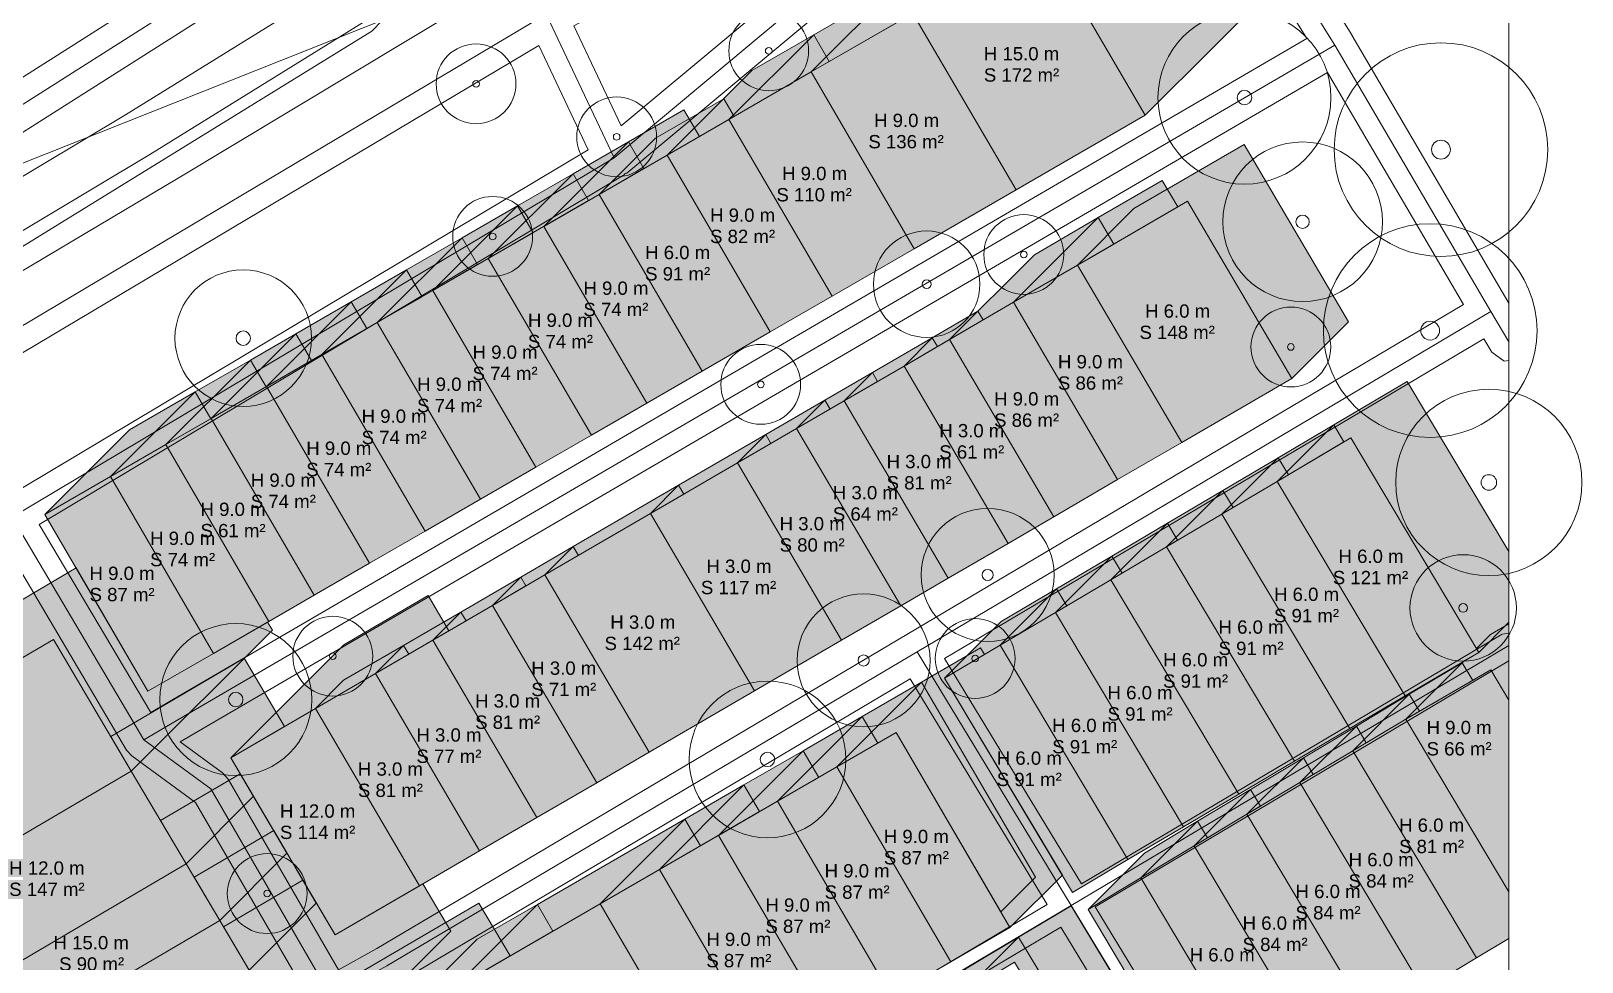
# Model space of a CAD drawing. Header units: metres. Extents: x -7 to 1019, y -7 to 1014.
# Drawn here: x 901.1 to 1017.7, y 524.9 to 594.9 of the extents above; entities that cross this region are included whole.
import ezdxf

# ---------------------------------------------------------------- set-up
doc = ezdxf.new("R2010")
doc.units = ezdxf.units.M
doc.header["$MEASUREMENT"] = 0
for name, color, linetype, lineweight, true_color in [('TPX_BUILDING_AREAS_TEXT', 7, 'CONTINUOUS', 0, 0x000000), ('TPX_BUILDING_HEIGHTS_TEXT', 7, 'CONTINUOUS', 0, 0x000000), ('TPX_BUILDINGS', 7, 'CONTINUOUS', 0, 0x000000), ('TPX_BUILDINGS_HATCH', 7, 'CONTINUOUS', 0, 0xf0f0f0), ('TPX_BUILDINGS_SHADOWS_HATCH', 7, 'CONTINUOUS', 0, 0x000000), ('TPX_BUILDINGS_SHADOWS_OUTLINES', 7, 'CONTINUOUS', 0, 0x000000), ('TPX_CONTOUR_LINES_5M', 7, 'CONTINUOUS', 0, 0x969696), ('TPX_FRAME_PROJECT', 7, 'CONTINUOUS', 0, 0x000000), ('TPX_ROADS_AXES', 7, 'CONTINUOUS', 0, 0x323232), ('TPX_ROADS_CONTOURS', 7, 'CONTINUOUS', 0, 0x646464), ('TPX_VEGETATION_TREES_INDIVIDUAL', 7, 'CONTINUOUS', 0, 0x136734)]:
    doc.layers.add(name, color=color, linetype=linetype, lineweight=lineweight, true_color=true_color)
doc.styles.add('TPX_TEXTE', font='arial.ttf')

# ---------------------------------------------------------------- blocks, each defined once
blk = doc.blocks.new('TREETR005_CR060')
at = {"layer": 'TPX_VEGETATION_TREES_INDIVIDUAL'}
for radius in [6, 0.5]:
    blk.add_circle((0, 0, 0.04), radius, dxfattribs=at)
blk = doc.blocks.new('TREETR006_CR070')
at = {"layer": 'TPX_VEGETATION_TREES_INDIVIDUAL'}
for radius in [7, 0.583]:
    blk.add_circle((0, 0, 0.04), radius, dxfattribs=at)
blk = doc.blocks.new('TREETR003_CR030')
at = {"layer": 'TPX_VEGETATION_TREES_INDIVIDUAL'}
for radius in [3, 0.25]:
    blk.add_circle((0, 0, 0.04), radius, dxfattribs=at)
blk = doc.blocks.new('TREETR005_CR051')
at = {"layer": 'TPX_VEGETATION_TREES_INDIVIDUAL'}
for radius in [5.13, 0.542]:
    blk.add_circle((0, 0, 0.04), radius, dxfattribs=at)
blk = doc.blocks.new('TREETR005_CR057')
at = {"layer": 'TPX_VEGETATION_TREES_INDIVIDUAL'}
for radius in [5.71, 0.542]:
    blk.add_circle((0, 0, 0.04), radius, dxfattribs=at)
blk = doc.blocks.new('TREETR005_CR059')
at = {"layer": 'TPX_VEGETATION_TREES_INDIVIDUAL'}
for radius in [5.89, 0.542]:
    blk.add_circle((0, 0, 0.04), radius, dxfattribs=at)
blk = doc.blocks.new('TREETR003_CR040')
at = {"layer": 'TPX_VEGETATION_TREES_INDIVIDUAL'}
for radius in [4, 0.333]:
    blk.add_circle((0, 0, 0.04), radius, dxfattribs=at)
blk = doc.blocks.new('TREETR004_CR050')
at = {"layer": 'TPX_VEGETATION_TREES_INDIVIDUAL'}
for radius in [5, 0.417]:
    blk.add_circle((0, 0, 0.04), radius, dxfattribs=at)
blk = doc.blocks.new('TREETR007_CR080')
at = {"layer": 'TPX_VEGETATION_TREES_INDIVIDUAL'}
for radius in [8.03, 0.708]:
    blk.add_circle((0, 0, 0.04), radius, dxfattribs=at)
blk = doc.blocks.new('TREETR005_CR065')
at = {"layer": 'TPX_VEGETATION_TREES_INDIVIDUAL'}
for radius in [6.5, 0.542]:
    blk.add_circle((0, 0, 0.04), radius, dxfattribs=at)

msp = doc.modelspace()

# ---------------------------------------------------------------- hatches: boundary and pattern name
at = {"layer": 'TPX_BUILDINGS_HATCH'}
for points in [[(977.08, 601.85), (967.37, 596.24), (975.12, 582.97), (984.83, 588.58), (977.08, 601.85)], [(967.37, 596.24), (959.73, 591.84), (967.47, 578.55), (975.12, 582.97), (967.37, 596.24)], [(959.73, 591.84), (953.54, 588.27), (961.29, 574.98), (967.47, 578.55), (959.73, 591.84)], [(953.54, 588.27), (948.9, 585.59), (956.65, 572.3), (961.29, 574.98), (953.54, 588.27)], [(948.9, 585.59), (943.78, 582.62), (951.53, 569.35), (956.65, 572.3), (948.9, 585.59)], [(943.78, 582.62), (939.62, 580.22), (947.36, 566.95), (951.53, 569.35), (943.78, 582.62)], [(988.02, 582.14), (979.74, 577.32), (987.57, 563.99), (995.85, 568.81), (988.02, 582.14)], [(939.62, 580.22), (935.45, 577.82), (943.2, 564.54), (947.36, 566.95), (939.62, 580.22)], [(935.45, 577.82), (931.29, 575.41), (939.02, 562.14), (943.2, 564.54), (935.45, 577.82)], [(979.74, 577.32), (974.93, 574.53), (982.75, 561.2), (987.57, 563.99), (979.74, 577.32)], [(931.29, 575.41), (927.11, 573.01), (934.86, 559.72), (939.02, 562.14), (931.29, 575.41)], [(974.93, 574.53), (970.13, 571.74), (977.96, 558.41), (982.75, 561.2), (974.93, 574.53)], [(927.11, 573.01), (922.95, 570.61), (930.7, 557.32), (934.86, 559.72), (927.11, 573.01)], [(970.13, 571.74), (966.7, 569.74), (974.53, 556.41), (977.96, 558.41), (970.13, 571.74)], [(922.95, 570.61), (918.79, 568.2), (926.53, 554.92), (930.7, 557.32), (922.95, 570.61)], [(966.7, 569.74), (962.19, 567.12), (970.03, 553.79), (974.53, 556.41), (966.7, 569.74)], [(918.79, 568.2), (914.62, 565.8), (922.37, 552.51), (926.53, 554.92), (918.79, 568.2)], [(962.19, 567.12), (958.63, 565.04), (966.47, 551.72), (970.03, 553.79), (962.19, 567.12)], [(914.62, 565.8), (911.21, 563.83), (918.96, 550.54), (922.37, 552.51), (914.62, 565.8)], [(958.63, 565.04), (954.18, 562.46), (962.01, 549.13), (966.47, 551.72), (958.63, 565.04)], [(1000.29, 564.34), (994.76, 561.06), (1004.38, 544.95), (1009.91, 548.22), (1000.29, 564.34)], [(911.21, 563.83), (907.05, 561.43), (914.79, 548.14), (918.96, 550.54), (911.21, 563.83)], [(954.18, 562.46), (947.64, 558.66), (955.47, 545.33), (962.01, 549.13), (954.18, 562.46)], [(907.05, 561.43), (902.12, 558.58), (909.87, 545.3), (914.79, 548.14), (907.05, 561.43)], [(994.76, 561.06), (990.59, 558.61), (1000.21, 542.49), (1004.38, 544.95), (994.76, 561.06)], [(947.64, 558.66), (939.71, 554.05), (947.54, 540.72), (955.47, 545.33), (947.64, 558.66)], [(990.59, 558.61), (986.43, 556.15), (996.04, 540.03), (1000.21, 542.49), (990.59, 558.61)], [(986.43, 556.15), (982.25, 553.68), (991.87, 537.56), (996.04, 540.03), (986.43, 556.15)], [(939.71, 554.05), (935.77, 551.75), (943.6, 538.42), (947.54, 540.72), (939.71, 554.05)], [(982.25, 553.68), (978.09, 551.22), (987.71, 535.11), (991.87, 537.56), (982.25, 553.68)], [(935.77, 551.75), (931.27, 549.13), (939.1, 535.8), (943.6, 538.42), (935.77, 551.75)], [(978.09, 551.22), (973.92, 548.76), (983.53, 532.65), (987.71, 535.11), (978.09, 551.22)], [(902.76, 549.18), (887.09, 539.99), (892.95, 530.1), (908.61, 539.28), (902.76, 549.18)], [(931.27, 549.13), (926.96, 546.62), (934.79, 533.29), (939.1, 535.8), (931.27, 549.13)], [(973.92, 548.76), (969.75, 546.29), (979.37, 530.18), (983.53, 532.65), (973.92, 548.76)], [(1010.82, 546.9), (1004.42, 543.2), (1012.17, 530.21), (1012.17, 544.63), (1010.82, 546.9)], [(926.96, 546.62), (922.45, 544), (930.29, 530.67), (934.79, 533.29), (926.96, 546.62)], [(922.45, 544), (916.1, 540.3), (923.94, 526.98), (930.29, 530.67), (922.45, 544)], [(966.1, 542.19), (961.65, 539.61), (970.22, 524.97), (974.66, 527.54), (966.1, 542.19)], [(1004.42, 543.2), (1000.44, 540.82), (1009.73, 525.25), (1012.17, 526.71), (1012.17, 530.21), (1004.42, 543.2)], [(1000.44, 540.82), (996.45, 538.43), (1005.74, 522.86), (1009.73, 525.25), (1000.44, 540.82)], [(908.61, 539.28), (892.95, 530.1), (897.07, 523.14), (912.73, 532.33), (908.61, 539.28)], [(961.65, 539.61), (957.2, 537.04), (965.76, 522.39), (970.22, 524.97), (961.65, 539.61)], [(996.45, 538.43), (992.48, 536.05), (1001.76, 520.47), (1005.74, 522.86), (996.45, 538.43)], [(957.2, 537.04), (952.76, 534.46), (961.32, 519.82), (965.76, 522.39), (957.2, 537.04)], [(992.48, 536.05), (988.5, 533.67), (997.78, 518.09), (1001.76, 520.47), (992.48, 536.05)], [(952.76, 534.46), (948.31, 531.89), (956.86, 517.24), (961.32, 519.82), (952.76, 534.46)], [(988.5, 533.67), (984.51, 531.28), (993.79, 515.7), (997.78, 518.09), (988.5, 533.67)], [(912.73, 532.33), (897.07, 523.14), (899.59, 518.87), (915.27, 528.06), (912.73, 532.33)], [(948.31, 531.89), (943.86, 529.32), (952.42, 514.67), (956.86, 517.24), (948.31, 531.89)], [(984.51, 531.28), (980.53, 528.89), (989.81, 513.31), (993.79, 515.7), (984.51, 531.28)], [(943.86, 529.32), (932.78, 522.9), (941.34, 508.26), (952.42, 514.67), (943.86, 529.32)], [(915.27, 528.06), (899.59, 518.87), (901.8, 515.15), (917.48, 524.33), (915.27, 528.06)]]:
    msp.add_hatch(color=256, dxfattribs=at).paths.add_polyline_path(points)
at = {"layer": 'TPX_BUILDINGS_SHADOWS_HATCH'}
for points in [[(977.98, 606.85), (967.37, 596.24), (977.08, 601.85), (984.83, 588.58), (995.44, 599.19), (987.69, 612.46), (977.98, 606.85)], [(966.09, 598.2), (959.73, 591.84), (967.37, 596.24), (974.91, 600.6), (973.73, 602.61), (966.09, 598.2)], [(959.91, 594.63), (953.54, 588.27), (959.73, 591.84), (967.27, 596.19), (966.09, 598.2), (959.91, 594.63)], [(955.27, 591.95), (948.9, 585.59), (953.54, 588.27), (959.73, 591.84), (961.08, 592.62), (959.91, 594.63), (955.27, 591.95)], [(945.98, 586.58), (939.62, 580.22), (943.78, 582.62), (948.9, 585.59), (951.32, 586.98), (950.14, 588.99), (945.98, 586.58)], [(948.02, 586.87), (943.78, 582.62), (948.9, 585.59), (953.93, 588.49), (953.15, 589.83), (948.02, 586.87)], [(941.82, 584.18), (935.45, 577.82), (943.78, 582.62), (947.15, 584.58), (945.98, 586.58), (941.82, 584.18)], [(983.98, 581.57), (979.74, 577.32), (988.02, 582.14), (995.85, 568.81), (1000.1, 573.05), (992.26, 586.38), (983.98, 581.57)], [(937.65, 581.78), (931.29, 575.41), (942.99, 582.17), (941.82, 584.18), (937.65, 581.78)], [(981.29, 580.89), (974.93, 574.53), (979.74, 577.32), (987.27, 581.7), (986.1, 583.69), (981.29, 580.89)], [(933.48, 579.37), (927.11, 573.01), (931.29, 575.41), (938.83, 579.76), (937.65, 581.78), (933.48, 579.37)], [(976.5, 578.1), (970.13, 571.74), (974.93, 574.53), (979.74, 577.32), (982.46, 578.9), (981.29, 580.89), (976.5, 578.1)], [(929.31, 576.97), (922.95, 570.61), (927.11, 573.01), (931.29, 575.41), (934.65, 577.36), (933.48, 579.37), (929.31, 576.97)], [(925.15, 574.57), (918.79, 568.2), (927.11, 573.01), (930.49, 574.95), (929.31, 576.97), (925.15, 574.57)], [(920.99, 572.16), (914.62, 565.8), (926.32, 572.55), (925.15, 574.57), (920.99, 572.16)], [(968.82, 571.86), (966.7, 569.74), (972.64, 573.2), (972.26, 573.86), (968.82, 571.86)], [(917.58, 570.19), (911.21, 563.83), (914.62, 565.8), (922.16, 570.15), (920.99, 572.16), (917.58, 570.19)], [(964.32, 569.24), (962.19, 567.12), (966.7, 569.74), (969.21, 571.2), (968.82, 571.86), (964.32, 569.24)], [(913.41, 567.79), (907.05, 561.43), (911.21, 563.83), (914.62, 565.8), (918.75, 568.18), (917.58, 570.19), (913.41, 567.79)], [(960.75, 567.17), (958.63, 565.04), (962.19, 567.12), (964.7, 568.58), (964.32, 569.24), (960.75, 567.17)], [(908.48, 564.94), (902.12, 558.58), (907.05, 561.43), (911.21, 563.83), (914.59, 565.78), (913.41, 567.79), (908.48, 564.94)], [(999, 565.31), (994.76, 561.06), (1000.29, 564.34), (1009.91, 548.22), (1012.17, 550.48), (1012.17, 555.79), (1004.53, 568.58), (999, 565.31)], [(956.3, 564.58), (954.18, 562.46), (958.63, 565.04), (961.14, 566.5), (960.75, 567.17), (956.3, 564.58)], [(949.76, 560.78), (947.64, 558.66), (954.18, 562.46), (956.69, 563.92), (956.3, 564.58), (949.76, 560.78)], [(994.83, 562.85), (990.59, 558.61), (994.76, 561.06), (999.77, 564.03), (999, 565.31), (994.83, 562.85)], [(990.67, 560.39), (986.43, 556.15), (990.59, 558.61), (994.76, 561.06), (995.6, 561.56), (994.83, 562.85), (990.67, 560.39)], [(941.83, 556.17), (939.71, 554.05), (947.64, 558.66), (950.15, 560.12), (949.76, 560.78), (941.83, 556.17)], [(986.5, 557.92), (982.25, 553.68), (986.43, 556.15), (990.59, 558.61), (991.43, 559.1), (990.67, 560.39), (986.5, 557.92)], [(982.33, 555.46), (978.09, 551.22), (982.25, 553.68), (986.43, 556.15), (987.26, 556.64), (986.5, 557.92), (982.33, 555.46)], [(937.89, 553.87), (935.77, 551.75), (939.71, 554.05), (942.22, 555.51), (941.83, 556.17), (937.89, 553.87)], [(978.16, 553), (973.92, 548.76), (978.09, 551.22), (982.25, 553.68), (983.1, 554.18), (982.33, 555.46), (978.16, 553)], [(897.7, 550.6), (887.09, 539.99), (902.76, 549.18), (908.61, 539.28), (919.22, 549.89), (918.86, 550.49), (914.79, 548.14), (909.87, 545.3), (904.46, 554.56), (897.7, 550.6)], [(933.39, 551.25), (931.27, 549.13), (935.77, 551.75), (938.28, 553.21), (937.89, 553.87), (933.39, 551.25)], [(974, 550.53), (969.75, 546.29), (973.92, 548.76), (978.09, 551.22), (978.93, 551.71), (978.16, 553), (974, 550.53)], [(924.59, 548.79), (916.1, 540.3), (922.45, 544), (926.96, 546.62), (932.49, 549.84), (930.94, 552.49), (924.59, 548.79)], [(929.08, 548.74), (926.96, 546.62), (931.27, 549.13), (933.78, 550.59), (933.39, 551.25), (929.08, 548.74)], [(1008.77, 547.55), (1004.42, 543.2), (1010.82, 546.9), (1012.17, 544.63), (1012.17, 550.36), (1010.78, 549.57), (1009.73, 548.52), (1009.91, 548.22), (1008.77, 547.55)], [(924.57, 546.12), (922.45, 544), (926.96, 546.62), (929.47, 548.08), (929.08, 548.74), (924.57, 546.12)], [(968.02, 545.98), (961.65, 539.61), (966.1, 542.19), (974.66, 527.54), (978.6, 531.47), (969.75, 546.29), (972.75, 548.06), (972.46, 548.55), (968.02, 545.98)], [(917.1, 547.77), (907.07, 541.89), (908.61, 539.28), (912.73, 532.33), (917.81, 537.4), (916.1, 540.3), (920.13, 542.65), (917.1, 547.77)], [(1004.68, 545.07), (1000.44, 540.82), (1004.42, 543.2), (1009.46, 546.11), (1008.66, 547.44), (1004.68, 545.07)], [(963.56, 543.4), (957.2, 537.04), (961.65, 539.61), (966.1, 542.19), (973.97, 528.72), (976.58, 531.33), (968.02, 545.98), (963.56, 543.4)], [(1000.7, 542.68), (996.45, 538.43), (1000.44, 540.82), (1004.42, 543.2), (1005.44, 543.79), (1004.68, 545.07), (1000.7, 542.68)], [(959.12, 540.82), (952.76, 534.46), (957.2, 537.04), (961.65, 539.61), (964.74, 541.4), (963.56, 543.4), (959.12, 540.82)], [(996.72, 540.29), (992.48, 536.05), (996.45, 538.43), (1000.44, 540.82), (1001.44, 541.42), (1000.7, 542.68), (996.72, 540.29)], [(954.67, 538.25), (948.31, 531.89), (957.2, 537.04), (960.29, 538.82), (959.12, 540.82), (954.67, 538.25)], [(992.74, 537.91), (988.5, 533.67), (992.48, 536.05), (996.45, 538.43), (997.46, 539.04), (996.72, 540.29), (992.74, 537.91)], [(916.81, 539.1), (910.8, 535.58), (912.73, 532.33), (915.27, 528.06), (920.32, 533.12), (916.81, 539.1)], [(950.22, 535.69), (943.86, 529.32), (948.31, 531.89), (955.84, 536.25), (954.67, 538.25), (950.22, 535.69)], [(988.75, 535.52), (984.51, 531.28), (988.5, 533.67), (992.48, 536.05), (993.49, 536.65), (992.74, 537.91), (988.75, 535.52)], [(939.14, 529.27), (932.78, 522.9), (943.86, 529.32), (948.31, 531.89), (951.4, 533.67), (950.22, 535.69), (939.14, 529.27)], [(984.77, 533.13), (980.53, 528.89), (984.51, 531.28), (988.5, 533.67), (989.5, 534.27), (988.75, 535.52), (984.77, 533.13)], [(919.32, 534.83), (913.33, 531.32), (915.27, 528.06), (917.48, 524.33), (922.52, 529.38), (919.32, 534.83)], [(921.52, 531.09), (915.55, 527.59), (917.48, 524.33), (922.02, 516.65), (932.63, 527.26), (930.53, 530.81), (923.94, 526.98), (921.52, 531.09)], [(934.75, 529.38), (919.7, 520.57), (922.02, 516.65), (924.6, 512.29), (929.85, 517.54), (928.25, 520.29), (932.78, 522.9), (937.1, 525.41), (934.75, 529.38)], [(934.61, 526.66), (928.25, 520.29), (932.78, 522.9), (940.31, 527.27), (939.14, 529.27), (934.61, 526.66)], [(975.31, 526.82), (971.06, 522.58), (975.01, 524.93), (984.44, 509.31), (988.68, 513.56), (979.26, 529.17), (975.31, 526.82)], [(971.36, 524.45), (967.11, 520.21), (971.06, 522.58), (975.01, 524.93), (983.84, 510.3), (984.73, 511.19), (975.31, 526.82), (971.36, 524.45)]]:
    msp.add_hatch(color=256, dxfattribs=at).paths.add_polyline_path(points)

# ---------------------------------------------------------------- linework, layer by layer
at = {"layer": 'TPX_BUILDINGS', "elevation": 0.04}
for points in [[(977.08, 601.85), (967.37, 596.24), (975.12, 582.97), (984.83, 588.58)], [(967.37, 596.24), (959.73, 591.84), (967.47, 578.55), (975.12, 582.97)], [(959.73, 591.84), (953.54, 588.27), (961.29, 574.98), (967.47, 578.55)], [(953.54, 588.27), (948.9, 585.59), (956.65, 572.3), (961.29, 574.98)], [(948.9, 585.59), (943.78, 582.62), (951.53, 569.35), (956.65, 572.3)], [(943.78, 582.62), (939.62, 580.22), (947.36, 566.95), (951.53, 569.35)], [(988.02, 582.14), (979.74, 577.32), (987.57, 563.99), (995.85, 568.81)], [(939.62, 580.22), (935.45, 577.82), (943.2, 564.54), (947.36, 566.95)], [(935.45, 577.82), (931.29, 575.41), (939.02, 562.14), (943.2, 564.54)], [(979.74, 577.32), (974.93, 574.53), (982.75, 561.2), (987.57, 563.99)], [(931.29, 575.41), (927.11, 573.01), (934.86, 559.72), (939.02, 562.14)], [(974.93, 574.53), (970.13, 571.74), (977.96, 558.41), (982.75, 561.2)], [(927.11, 573.01), (922.95, 570.61), (930.7, 557.32), (934.86, 559.72)], [(970.13, 571.74), (966.7, 569.74), (974.53, 556.41), (977.96, 558.41)], [(922.95, 570.61), (918.79, 568.2), (926.53, 554.92), (930.7, 557.32)], [(966.7, 569.74), (962.19, 567.12), (970.03, 553.79), (974.53, 556.41)], [(918.79, 568.2), (914.62, 565.8), (922.37, 552.51), (926.53, 554.92)], [(962.19, 567.12), (958.63, 565.04), (966.47, 551.72), (970.03, 553.79)], [(914.62, 565.8), (911.21, 563.83), (918.96, 550.54), (922.37, 552.51)], [(958.63, 565.04), (954.18, 562.46), (962.01, 549.13), (966.47, 551.72)], [(1000.29, 564.34), (994.76, 561.06), (1004.38, 544.95), (1009.91, 548.22)], [(911.21, 563.83), (907.05, 561.43), (914.79, 548.14), (918.96, 550.54)], [(954.18, 562.46), (947.64, 558.66), (955.47, 545.33), (962.01, 549.13)], [(907.05, 561.43), (902.12, 558.58), (909.87, 545.3), (914.79, 548.14)], [(994.76, 561.06), (990.59, 558.61), (1000.21, 542.49), (1004.38, 544.95)], [(947.64, 558.66), (939.71, 554.05), (947.54, 540.72), (955.47, 545.33)], [(990.59, 558.61), (986.43, 556.15), (996.04, 540.03), (1000.21, 542.49)], [(986.43, 556.15), (982.25, 553.68), (991.87, 537.56), (996.04, 540.03)], [(939.71, 554.05), (935.77, 551.75), (943.6, 538.42), (947.54, 540.72)], [(982.25, 553.68), (978.09, 551.22), (987.71, 535.11), (991.87, 537.56)], [(935.77, 551.75), (931.27, 549.13), (939.1, 535.8), (943.6, 538.42)], [(978.09, 551.22), (973.92, 548.76), (983.53, 532.65), (987.71, 535.11)], [(902.76, 549.18), (887.09, 539.99), (892.95, 530.1), (908.61, 539.28)], [(931.27, 549.13), (926.96, 546.62), (934.79, 533.29), (939.1, 535.8)], [(973.92, 548.76), (969.75, 546.29), (979.37, 530.18), (983.53, 532.65)], [(1010.82, 546.9), (1004.42, 543.2), (1012.17, 530.21), (1012.17, 544.63)], [(926.96, 546.62), (922.45, 544), (930.29, 530.67), (934.79, 533.29)], [(922.45, 544), (916.1, 540.3), (923.94, 526.98), (930.29, 530.67)], [(966.1, 542.19), (961.65, 539.61), (970.22, 524.97), (974.66, 527.54)], [(1004.42, 543.2), (1000.44, 540.82), (1009.73, 525.25), (1012.17, 526.71), (1012.17, 530.21)], [(1000.44, 540.82), (996.45, 538.43), (1005.74, 522.86), (1009.73, 525.25)], [(908.61, 539.28), (892.95, 530.1), (897.07, 523.14), (912.73, 532.33)], [(961.65, 539.61), (957.2, 537.04), (965.76, 522.39), (970.22, 524.97)], [(996.45, 538.43), (992.48, 536.05), (1001.76, 520.47), (1005.74, 522.86)], [(957.2, 537.04), (952.76, 534.46), (961.32, 519.82), (965.76, 522.39)], [(992.48, 536.05), (988.5, 533.67), (997.78, 518.09), (1001.76, 520.47)], [(952.76, 534.46), (948.31, 531.89), (956.86, 517.24), (961.32, 519.82)], [(988.5, 533.67), (984.51, 531.28), (993.79, 515.7), (997.78, 518.09)], [(912.73, 532.33), (897.07, 523.14), (899.59, 518.87), (915.27, 528.06)], [(948.31, 531.89), (943.86, 529.32), (952.42, 514.67), (956.86, 517.24)], [(984.51, 531.28), (980.53, 528.89), (989.81, 513.31), (993.79, 515.7)], [(943.86, 529.32), (932.78, 522.9), (941.34, 508.26), (952.42, 514.67)], [(915.27, 528.06), (899.59, 518.87), (901.8, 515.15), (917.48, 524.33)]]:
    msp.add_lwpolyline(points, close=True, dxfattribs=at)
at = {"layer": 'TPX_BUILDINGS_SHADOWS_OUTLINES', "elevation": 0.04}
for points in [[(977.98, 606.85), (967.37, 596.24), (977.08, 601.85), (984.83, 588.58), (995.44, 599.19), (987.69, 612.46)], [(966.09, 598.2), (959.73, 591.84), (967.37, 596.24), (974.91, 600.6), (973.73, 602.61)], [(959.91, 594.63), (953.54, 588.27), (959.73, 591.84), (967.27, 596.19), (966.09, 598.2)], [(955.27, 591.95), (948.9, 585.59), (953.54, 588.27), (959.73, 591.84), (961.08, 592.62), (959.91, 594.63)], [(945.98, 586.58), (939.62, 580.22), (943.78, 582.62), (948.9, 585.59), (951.32, 586.98), (950.14, 588.99)], [(948.02, 586.87), (943.78, 582.62), (948.9, 585.59), (953.93, 588.49), (953.15, 589.83)], [(941.82, 584.18), (935.45, 577.82), (943.78, 582.62), (947.15, 584.58), (945.98, 586.58)], [(983.98, 581.57), (979.74, 577.32), (988.02, 582.14), (995.85, 568.81), (1000.1, 573.05), (992.26, 586.38)], [(937.65, 581.78), (931.29, 575.41), (942.99, 582.17), (941.82, 584.18)], [(981.29, 580.89), (974.93, 574.53), (979.74, 577.32), (987.27, 581.7), (986.1, 583.69)], [(933.48, 579.37), (927.11, 573.01), (931.29, 575.41), (938.83, 579.76), (937.65, 581.78)], [(976.5, 578.1), (970.13, 571.74), (974.93, 574.53), (979.74, 577.32), (982.46, 578.9), (981.29, 580.89)], [(929.31, 576.97), (922.95, 570.61), (927.11, 573.01), (931.29, 575.41), (934.65, 577.36), (933.48, 579.37)], [(925.15, 574.57), (918.79, 568.2), (927.11, 573.01), (930.49, 574.95), (929.31, 576.97)], [(920.99, 572.16), (914.62, 565.8), (926.32, 572.55), (925.15, 574.57)], [(968.82, 571.86), (966.7, 569.74), (972.64, 573.2), (972.26, 573.86)], [(917.58, 570.19), (911.21, 563.83), (914.62, 565.8), (922.16, 570.15), (920.99, 572.16)], [(964.32, 569.24), (962.19, 567.12), (966.7, 569.74), (969.21, 571.2), (968.82, 571.86)], [(913.41, 567.79), (907.05, 561.43), (911.21, 563.83), (914.62, 565.8), (918.75, 568.18), (917.58, 570.19)], [(960.75, 567.17), (958.63, 565.04), (962.19, 567.12), (964.7, 568.58), (964.32, 569.24)], [(908.48, 564.94), (902.12, 558.58), (907.05, 561.43), (911.21, 563.83), (914.59, 565.78), (913.41, 567.79)], [(999, 565.31), (994.76, 561.06), (1000.29, 564.34), (1009.91, 548.22), (1012.17, 550.48), (1012.17, 555.79), (1004.53, 568.58)], [(956.3, 564.58), (954.18, 562.46), (958.63, 565.04), (961.14, 566.5), (960.75, 567.17)], [(949.76, 560.78), (947.64, 558.66), (954.18, 562.46), (956.69, 563.92), (956.3, 564.58)], [(994.83, 562.85), (990.59, 558.61), (994.76, 561.06), (999.77, 564.03), (999, 565.31)], [(990.67, 560.39), (986.43, 556.15), (990.59, 558.61), (994.76, 561.06), (995.6, 561.56), (994.83, 562.85)], [(941.83, 556.17), (939.71, 554.05), (947.64, 558.66), (950.15, 560.12), (949.76, 560.78)], [(986.5, 557.92), (982.25, 553.68), (986.43, 556.15), (990.59, 558.61), (991.43, 559.1), (990.67, 560.39)], [(982.33, 555.46), (978.09, 551.22), (982.25, 553.68), (986.43, 556.15), (987.26, 556.64), (986.5, 557.92)], [(937.89, 553.87), (935.77, 551.75), (939.71, 554.05), (942.22, 555.51), (941.83, 556.17)], [(978.16, 553), (973.92, 548.76), (978.09, 551.22), (982.25, 553.68), (983.1, 554.18), (982.33, 555.46)], [(897.7, 550.6), (887.09, 539.99), (902.76, 549.18), (908.61, 539.28), (919.22, 549.89), (918.86, 550.49), (914.79, 548.14), (909.87, 545.3), (904.46, 554.56)], [(933.39, 551.25), (931.27, 549.13), (935.77, 551.75), (938.28, 553.21), (937.89, 553.87)], [(974, 550.53), (969.75, 546.29), (973.92, 548.76), (978.09, 551.22), (978.93, 551.71), (978.16, 553)], [(924.59, 548.79), (916.1, 540.3), (922.45, 544), (926.96, 546.62), (932.49, 549.84), (930.94, 552.49)], [(929.08, 548.74), (926.96, 546.62), (931.27, 549.13), (933.78, 550.59), (933.39, 551.25)], [(1008.77, 547.55), (1004.42, 543.2), (1010.82, 546.9), (1012.17, 544.63), (1012.17, 550.36), (1010.78, 549.57), (1009.73, 548.52), (1009.91, 548.22)], [(924.57, 546.12), (922.45, 544), (926.96, 546.62), (929.47, 548.08), (929.08, 548.74)], [(968.02, 545.98), (961.65, 539.61), (966.1, 542.19), (974.66, 527.54), (978.6, 531.47), (969.75, 546.29), (972.75, 548.06), (972.46, 548.55)], [(917.1, 547.77), (907.07, 541.89), (908.61, 539.28), (912.73, 532.33), (917.81, 537.4), (916.1, 540.3), (920.13, 542.65)], [(1004.68, 545.07), (1000.44, 540.82), (1004.42, 543.2), (1009.46, 546.11), (1008.66, 547.44)], [(963.56, 543.4), (957.2, 537.04), (961.65, 539.61), (966.1, 542.19), (973.97, 528.72), (976.58, 531.33), (968.02, 545.98)], [(1000.7, 542.68), (996.45, 538.43), (1000.44, 540.82), (1004.42, 543.2), (1005.44, 543.79), (1004.68, 545.07)], [(959.12, 540.82), (952.76, 534.46), (957.2, 537.04), (961.65, 539.61), (964.74, 541.4), (963.56, 543.4)], [(996.72, 540.29), (992.48, 536.05), (996.45, 538.43), (1000.44, 540.82), (1001.44, 541.42), (1000.7, 542.68)], [(954.67, 538.25), (948.31, 531.89), (957.2, 537.04), (960.29, 538.82), (959.12, 540.82)], [(992.74, 537.91), (988.5, 533.67), (992.48, 536.05), (996.45, 538.43), (997.46, 539.04), (996.72, 540.29)], [(916.81, 539.1), (910.8, 535.58), (912.73, 532.33), (915.27, 528.06), (920.32, 533.12)], [(950.22, 535.69), (943.86, 529.32), (948.31, 531.89), (955.84, 536.25), (954.67, 538.25)], [(988.75, 535.52), (984.51, 531.28), (988.5, 533.67), (992.48, 536.05), (993.49, 536.65), (992.74, 537.91)], [(939.14, 529.27), (932.78, 522.9), (943.86, 529.32), (948.31, 531.89), (951.4, 533.67), (950.22, 535.69)], [(984.77, 533.13), (980.53, 528.89), (984.51, 531.28), (988.5, 533.67), (989.5, 534.27), (988.75, 535.52)], [(919.32, 534.83), (913.33, 531.32), (915.27, 528.06), (917.48, 524.33), (922.52, 529.38)], [(921.52, 531.09), (915.55, 527.59), (917.48, 524.33), (922.02, 516.65), (932.63, 527.26), (930.53, 530.81), (923.94, 526.98)], [(934.75, 529.38), (919.7, 520.57), (922.02, 516.65), (924.6, 512.29), (929.85, 517.54), (928.25, 520.29), (932.78, 522.9), (937.1, 525.41)], [(934.61, 526.66), (928.25, 520.29), (932.78, 522.9), (940.31, 527.27), (939.14, 529.27)], [(975.31, 526.82), (971.06, 522.58), (975.01, 524.93), (984.44, 509.31), (988.68, 513.56), (979.26, 529.17)], [(971.36, 524.45), (967.11, 520.21), (971.06, 522.58), (975.01, 524.93), (983.84, 510.3), (984.73, 511.19), (975.31, 526.82)]]:
    msp.add_lwpolyline(points, close=True, dxfattribs=at)
at = {"layer": 'TPX_CONTOUR_LINES_5M', "elevation": 0.05}
msp.add_lwpolyline([(824.28, 625.64), (865.67, 585.79), (892.3, 581.76), (945.58, 602.94)], dxfattribs=at)
at = {"layer": 'TPX_FRAME_PROJECT', "elevation": 0}
msp.add_lwpolyline([(0, 0), (1012.17, 0), (1012.17, 1007.12), (0, 1007.12)], close=True, dxfattribs=at)
at = {"layer": 'TPX_ROADS_AXES', "elevation": 0.03}
for points in [[(1012.17, 653.68), (996.3, 644.22), (981.58, 635.45), (944.57, 613.38), (926.69, 594.91), (735.91, 477.31), (717.75, 457.87), (711.27, 447.88), (703.56, 435.97), (694.86, 411.91), (691.47, 387.17), (685.16, 287.7)], [(679.29, 300.87), (680.03, 329.71), (680.54, 349.8), (681.48, 374.19), (684.13, 395.66), (685.61, 409.7), (688.63, 422.44), (697.84, 442.38), (707.41, 457.71), (718.19, 471.43), (729.51, 482.86), (751.68, 498.72), (801.17, 528.03), (827.11, 543.47), (847.83, 555.99), (932.34, 609.65), (953.84, 623.24), (965.88, 634.91), (967.13, 636.93)], [(681.94, 280.95), (682.99, 301.67), (685.86, 359.03), (687.53, 389.71), (691.93, 409.46), (701.48, 436.04), (717.78, 462.4), (731.11, 477.28), (765.1, 500.16), (842.62, 545.31), (910, 585.63), (964.71, 619.53), (972.49, 623.34), (987.49, 627.85), (1002.27, 625.5), (1012.17, 617.04)], [(1012.17, 613.59), (1001.65, 622.84), (988.22, 624.9), (972.7, 620.28), (912.13, 583.85), (844.06, 543.38), (764.34, 496.54), (733.24, 475.35), (720.48, 460.35), (703.33, 434.68), (694.9, 407.97), (690.96, 388.67), (690.39, 359.4), (687.42, 300), (687.22, 295.92), (686.95, 281.49)], [(1010.8, 573.83), (999.08, 593.85), (991.03, 606.73), (985.12, 616.23)], [(944.9, 585.39), (963.39, 600.82), (970.08, 612.24)], [(939.81, 596.18), (855.47, 546.02)], [(939.81, 596.18), (944.9, 585.39)], [(999.08, 593.85), (912.85, 543.57), (909.55, 541.65)], [(899.65, 558.37), (901.33, 559.37), (944.9, 585.39)], [(967.68, 548.27), (997.39, 565.88), (1010.8, 573.83)], [(1012.17, 571.56), (1010.8, 573.83)], [(923.63, 522.34), (914.59, 537.95), (909.55, 541.65), (899.65, 558.37)], [(923.63, 522.34), (927.82, 524.65), (967.68, 548.27)], [(1012.17, 548.73), (979.26, 529.19), (935, 502.9)], [(990.62, 510.48), (979.26, 529.19), (967.68, 548.27)]]:
    msp.add_lwpolyline(points, dxfattribs=at)
at = {"layer": 'TPX_ROADS_CONTOURS', "elevation": 0.03}
for points in [[(729.65, 480.52), (730.65, 481.52), (752.63, 497.26), (802.06, 526.53), (828.01, 541.97), (848.73, 554.49), (848.77, 554.51), (933.28, 608.17), (954.77, 621.76), (955.06, 621.98), (967.1, 633.65), (967.36, 633.99), (968.62, 636), (973.97, 644.63), (974.39, 645.32), (980.2, 635.79), (944.06, 614.24), (943.85, 614.08), (935.75, 605.7), (908.18, 588.62), (840.84, 548.33), (763.33, 503.19), (763.14, 503.07)], [(901.7, 557.84), (945.67, 584.11), (945.75, 584.21), (945.87, 584.24), (964.35, 599.67), (964.69, 600.06), (970.88, 610.64), (984.57, 614.28), (989.76, 605.93), (996.99, 594.36), (912.1, 544.87), (910.08, 543.69)], [(941.88, 595.3), (965.87, 608.03), (962.23, 601.8), (945.43, 587.79)], [(857.52, 545.21), (939.26, 593.82), (942.97, 585.98), (900.56, 560.66), (898.84, 559.63), (880.29, 547.83), (861.32, 537.25)], [(912.28, 541.5), (913.61, 542.28), (998.54, 591.8), (1008.75, 574.36), (996.63, 567.17), (966.92, 549.56), (927.08, 525.95), (924.19, 524.36), (915.89, 538.7), (915.48, 539.16)], [(883.1, 546.07), (899.15, 556.27), (908.26, 540.88), (908.66, 540.44), (913.45, 536.93), (922.33, 521.58), (933.7, 502.14), (933.72, 502.12), (943.92, 485.21), (934.72, 479.77), (926.61, 474.98), (886.88, 539.82)], [(925.7, 521.77), (928.55, 523.34), (928.59, 523.36), (967.17, 546.22), (977.45, 529.28), (935.78, 504.53)], [(936.81, 502.81), (978.49, 527.57), (988.54, 511.01), (948.15, 487.67), (946.51, 486.73)]]:
    msp.add_lwpolyline(points, close=True, dxfattribs=at)
for points in [[(931.41, 611.12), (847.95, 558.14), (841.3, 565.83), (841.2, 565.93), (815.9, 590.18)], [(991.15, 512.5), (981.07, 529.1), (1012.17, 547.57), (1012.17, 549.66), (1011.66, 549.59), (980.03, 530.81), (969.75, 547.75), (998.16, 564.59), (1010.29, 571.78), (1010.88, 570.79), (1011.8, 570.1), (1012.17, 570.16), (1012.17, 574.47), (1012.09, 574.59), (1000.37, 594.61), (1000.35, 594.64), (992.3, 607.52)]]:
    msp.add_lwpolyline(points, dxfattribs=at)

# ---------------------------------------------------------------- block references
at = {"layer": 'TPX_VEGETATION_TREES_INDIVIDUAL'}
for name, p in [('TREETR003_CR030', (956.53, 593.43, 0.04)), ('TREETR005_CR065', (992.29, 589.91, 0.04)), ('TREETR003_CR030', (934.53, 590.95, 0.04)), ('TREETR007_CR080', (1007.06, 586, 0.04)), ('TREETR003_CR030', (945.1, 586.96, 0.04)), ('TREETR005_CR060', (996.66, 580.58, 0.04)), ('TREETR003_CR030', (935.78, 579.48, 0.04)), ('TREETR003_CR030', (975.7, 578.12, 0.04)), ('TREETR003_CR040', (968.4, 575.89, 0.04)), ('TREETR007_CR080', (1006.25, 572.4, 0.04)), ('TREETR005_CR051', (917.03, 571.83, 0.04)), ('TREETR003_CR030', (995.78, 571.17, 0.04)), ('TREETR003_CR030', (955.93, 568.36, 0.04)), ('TREETR006_CR070', (1010.66, 560.99, 0.04)), ('TREETR004_CR050', (972.99, 554.04, 0.04)), ('TREETR003_CR040', (1008.73, 551.56, 0.04)), ('TREETR004_CR050', (963.66, 547.61, 0.04)), ('TREETR005_CR057', (916.47, 544.67, 0.04)), ('TREETR003_CR030', (923.76, 547.93, 0.04)), ('TREETR003_CR030', (972.05, 547.76, 0.04)), ('TREETR005_CR059', (956.44, 540.17, 0.04)), ('TREETR003_CR030', (918.83, 530.09, 0.04))]:
    msp.add_blockref(name, p, dxfattribs=at)

# ---------------------------------------------------------------- texts
at = {"layer": 'TPX_BUILDING_AREAS_TEXT', "style": 'TPX_TEXTE'}
for s, p in [('S 172 m²', (972.7, 591.11, 0.05)), ('S 136 m²', (964.02, 586.1, 0.05)), ('S 110 m²', (957.11, 582.11, 0.05)), ('S 82 m²', (952.12, 578.98, 0.05)), ('S 91 m²', (947.24, 576.17, 0.05)), ('S 74 m²', (942.6, 573.49, 0.05)), ('S 148 m²', (984.4, 571.77, 0.05)), ('S 74 m²', (938.43, 571.08, 0.05)), ('S 74 m²', (934.27, 568.68, 0.05)), ('S 86 m²', (978.27, 567.96, 0.05)), ('S 74 m²', (930.1, 566.27, 0.05)), ('S 86 m²', (973.47, 565.17, 0.05)), ('S 74 m²', (925.93, 563.87, 0.05)), ('S 61 m²', (969.35, 562.78, 0.05)), ('S 74 m²', (921.77, 561.46, 0.05)), ('S 81 m²', (965.39, 560.46, 0.05)), ('S 74 m²', (917.6, 559.06, 0.05)), ('S 64 m²', (961.35, 558.12, 0.05)), ('S 61 m²', (913.82, 556.87, 0.05)), ('S 80 m²', (957.35, 555.79, 0.05)), ('S 74 m²', (910.03, 554.69, 0.05)), ('S 121 m²', (998.93, 553.34, 0.05)), ('S 87 m²', (905.48, 552.06, 0.05)), ('S 117 m²', (951.43, 552.59, 0.05)), ('S 91 m²', (994.51, 550.48, 0.05)), ('S 142 m²', (944.19, 548.39, 0.05)), ('S 91 m²', (990.34, 548.02, 0.05)), ('S 71 m²', (938.68, 544.93, 0.05)), ('S 91 m²', (986.17, 545.56, 0.05)), ('S 81 m²', (934.46, 542.47, 0.05)), ('S 91 m²', (982, 543.09, 0.05)), ('S 91 m²', (977.84, 540.63, 0.05)), ('S 66 m²', (1005.98, 540.47, 0.05)), ('S 77 m²', (930.05, 539.91, 0.05)), ('S 91 m²', (973.67, 538.17, 0.05)), ('S 81 m²', (925.65, 537.35, 0.05)), ('S 114 m²', (919.79, 534.19, 0.05)), ('S 81 m²', (1003.91, 533.13, 0.05)), ('S 87 m²', (965.18, 532.28, 0.05)), ('S 147 m²', (899.44, 529.91, 0.05)), ('S 87 m²', (960.73, 529.7, 0.05)), ('S 84 m²', (1000.12, 530.54, 0.05)), ('S 87 m²', (956.28, 527.13, 0.05)), ('S 84 m²', (996.13, 528.15, 0.05)), ('S 84 m²', (992.15, 525.77, 0.05)), ('S 90 m²', (903.19, 524.3, 0.05)), ('S 87 m²', (951.84, 524.55, 0.05))]:
    msp.add_text(s, height=1, dxfattribs=at).set_placement(p)
at = {"layer": 'TPX_BUILDING_HEIGHTS_TEXT', "style": 'TPX_TEXTE'}
for s, p in [('H 15.0 m', (972.7, 592.71, 0.05)), ('H 9.0 m', (964.45, 587.7, 0.05)), ('H 9.0 m', (957.53, 583.71, 0.05)), ('H 9.0 m', (952.12, 580.58, 0.05)), ('H 6.0 m', (947.24, 577.77, 0.05)), ('H 9.0 m', (942.6, 575.09, 0.05)), ('H 9.0 m', (938.43, 572.68, 0.05)), ('H 6.0 m', (984.82, 573.37, 0.05)), ('H 9.0 m', (934.27, 570.28, 0.05)), ('H 9.0 m', (978.27, 569.56, 0.05)), ('H 9.0 m', (930.1, 567.87, 0.05)), ('H 9.0 m', (973.47, 566.77, 0.05)), ('H 9.0 m', (925.93, 565.47, 0.05)), ('H 3.0 m', (969.35, 564.38, 0.05)), ('H 9.0 m', (921.77, 563.06, 0.05)), ('H 3.0 m', (965.39, 562.06, 0.05)), ('H 9.0 m', (917.6, 560.66, 0.05)), ('H 3.0 m', (961.35, 559.72, 0.05)), ('H 9.0 m', (913.82, 558.47, 0.05)), ('H 9.0 m', (910.03, 556.29, 0.05)), ('H 3.0 m', (957.35, 557.39, 0.05)), ('H 3.0 m', (951.85, 554.19, 0.05)), ('H 6.0 m', (999.36, 554.94, 0.05)), ('H 9.0 m', (905.48, 553.66, 0.05)), ('H 6.0 m', (994.51, 552.08, 0.05)), ('H 3.0 m', (944.62, 549.99, 0.05)), ('H 6.0 m', (990.34, 549.62, 0.05)), ('H 6.0 m', (986.17, 547.16, 0.05)), ('H 3.0 m', (938.68, 546.53, 0.05)), ('H 6.0 m', (982, 544.69, 0.05)), ('H 3.0 m', (934.46, 544.07, 0.05)), ('H 3.0 m', (930.05, 541.51, 0.05)), ('H 6.0 m', (977.84, 542.23, 0.05)), ('H 9.0 m', (1005.98, 542.07, 0.05)), ('H 3.0 m', (925.65, 538.95, 0.05)), ('H 6.0 m', (973.67, 539.77, 0.05)), ('H 12.0 m', (919.79, 535.79, 0.05)), ('H 6.0 m', (1003.91, 534.73, 0.05)), ('H 9.0 m', (965.18, 533.88, 0.05)), ('H 6.0 m', (1000.12, 532.14, 0.05)), ('H 12.0 m', (899.44, 531.51, 0.05)), ('H 9.0 m', (960.73, 531.3, 0.05)), ('H 6.0 m', (996.13, 529.75, 0.05)), ('H 9.0 m', (956.28, 528.73, 0.05)), ('H 6.0 m', (992.15, 527.37, 0.05)), ('H 9.0 m', (951.84, 526.15, 0.05)), ('H 15.0 m', (902.77, 525.9, 0.05)), ('H 6.0 m', (988.17, 524.99, 0.05))]:
    msp.add_text(s, height=1, dxfattribs=at).set_placement(p)

doc.saveas('drawing.dxf')
